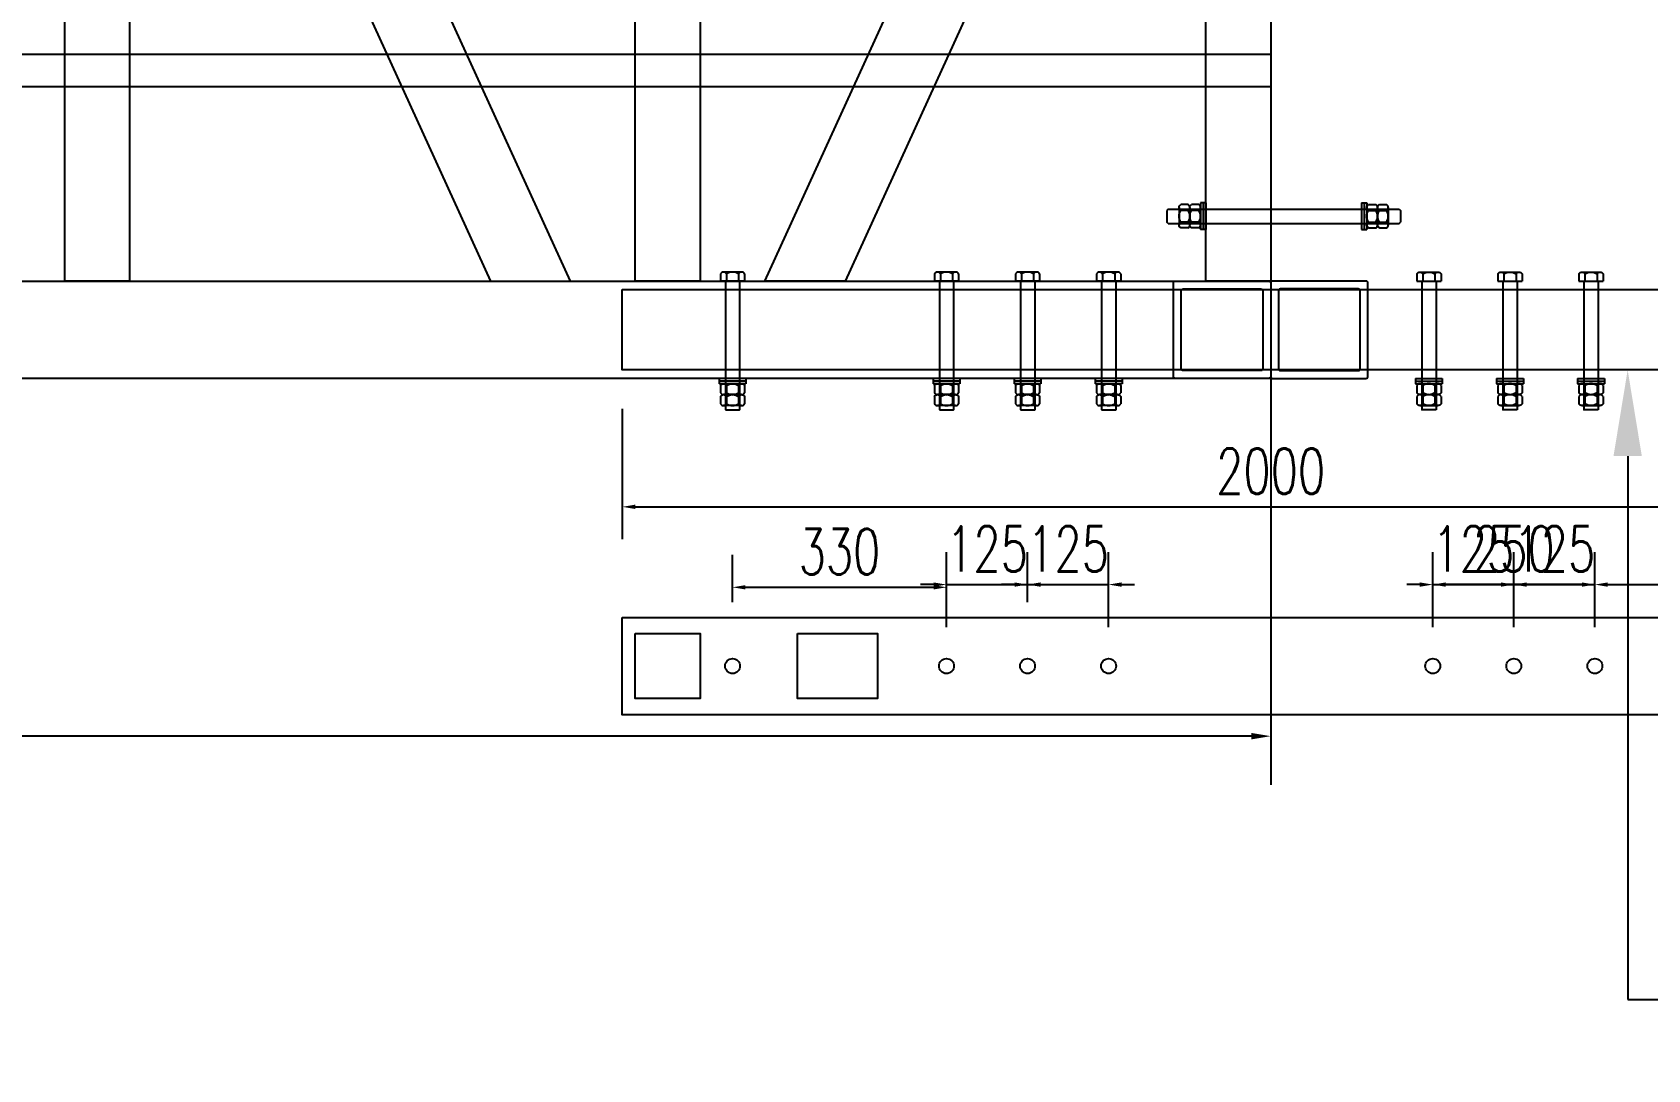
# Model space of a CAD drawing. Header units: millimetres. Extents: x -1612139 to -1300424, y 1145038 to 1536160.
# Drawn here: x -1512363 to -1509872, y 1163818 to 1165418 of the extents above; entities that cross this region are included whole.
import ezdxf
from ezdxf import colors
from ezdxf.entities.mleader import LeaderData, LeaderLine
from ezdxf.math import Vec2, Vec3

# ---------------------------------------------------------------- set-up
doc = ezdxf.new("R2010")
doc.units = ezdxf.units.MM
doc.header["$LTSCALE"] = 1000
doc.layers.get('0').update_dxf_attribs({"linetype": 'CONTINUOUS'})
doc.layers.get('DEFPOINTS').update_dxf_attribs({"linetype": 'CONTINUOUS'})
for name, color, linetype in [('W-STEEL_FRAME钢架', 3, 'CONTINUOUS'), ('W-STEEL_KEEL钢龙骨', 5, 'CONTINUOUS'), ('尺寸', 6, 'CONTINUOUS'), ('方管150X150X12', 3, 'CONTINUOUS')]:
    doc.layers.add(name, color=color, linetype=linetype)
doc.layers.add('成片房屋', color=1, linetype='CONTINUOUS', lineweight=0)
doc.styles.get("Standard").update_dxf_attribs({"font": 'simplex.shx', "width": 0.7, "bigfont": 'hztxt.shx'})
doc.styles.add('STANDARD_T3', font='simplex.shx', dxfattribs={"width": 0.7, "bigfont": 'gbcbig.shx'})
doc.dimstyles.new('W&&20', dxfattribs={"dimtxt": 70, "dimasz": 20, "dimexe": 50, "dimexo": 60, "dimgap": 20, "dimtad": 1, "dimdec": 0, "dimzin": 0, "dimdsep": 46, "dimtxsty": 'STANDARD_T3', "dimcen": 0.09, "dimclrd": 1, "dimclre": 1, "dimclrt": 7, "dimazin": 2, "dimtfac": 1, "dimtdec": 0, "dimtix": 1, "dimtmove": 2, "dimatfit": 3, "dimfxl": 100, "dimtolj": 1, "dimtzin": 0, "dimarcsym": 0})
doc.dimstyles.new('W&&30', dxfattribs={"dimtxt": 105, "dimasz": 30, "dimexe": 75, "dimexo": 90, "dimgap": 30, "dimtad": 1, "dimdec": 0, "dimzin": 0, "dimdsep": 46, "dimtxsty": 'STANDARD_T3', "dimcen": 0.09, "dimclrd": 1, "dimclre": 1, "dimclrt": 7, "dimazin": 2, "dimtfac": 1, "dimtdec": 0, "dimtix": 1, "dimtmove": 2, "dimatfit": 3, "dimfxl": 100, "dimtolj": 1, "dimtzin": 0, "dimarcsym": 0})

# ---------------------------------------------------------------- blocks, each defined once
blk = doc.blocks.new('*D291')
at = {"layer": 'DEFPOINTS', "color": 0, "transparency": 16777216}
for p in [(-1510453.2, 1166184.1), (-1524453.2, 1164897.9), (-1524453.2, 1164332.4)]:
    blk.add_point(p, dxfattribs=at)
at = {"layer": '成片房屋', "color": 1, "lineweight": -2, "transparency": 16777216}
for p, q in [((-1510453.2, 1166094.1), (-1510453.2, 1164257.4)), ((-1524453.2, 1164807.9), (-1524453.2, 1164257.4)), ((-1510483.2, 1164332.4), (-1524423.2, 1164332.4))]:
    blk.add_line(p, q, dxfattribs=at)
at = {"layer": '成片房屋', "color": 1, "transparency": 16777216}
for points in [[(-1524423.2, 1164337.4), (-1524423.2, 1164327.4), (-1524453.2, 1164332.4)], [(-1510483.2, 1164337.4), (-1510483.2, 1164327.4), (-1510453.2, 1164332.4)]]:
    blk.add_solid(points, dxfattribs=at)
at = {"layer": '成片房屋', "color": 7, "transparency": 16777216, "insert": (-1517453.2, 1164414.9), "char_height": 105, "attachment_point": 5, "style": 'STANDARD_T3'}
blk.add_mtext('\\A1;14000', dxfattribs=at)
blk = doc.blocks.new('*D375')
at = {"layer": 'DEFPOINTS', "color": 0, "transparency": 16777216}
for p in [(-1511453.2, 1164897.1), (-1509453.2, 1164884.1), (-1509453.2, 1164686)]:
    blk.add_point(p, dxfattribs=at)
at = {"layer": '方管150X150X12', "color": 1, "lineweight": -2, "transparency": 16777216}
for p, q in [((-1511453.2, 1164837.1), (-1511453.2, 1164636)), ((-1509453.2, 1164824.1), (-1509453.2, 1164636)), ((-1511433.2, 1164686), (-1509473.2, 1164686))]:
    blk.add_line(p, q, dxfattribs=at)
at = {"layer": '方管150X150X12', "color": 1, "transparency": 16777216}
for points in [[(-1511433.2, 1164689.4), (-1511433.2, 1164682.7), (-1511453.2, 1164686)], [(-1509473.2, 1164689.4), (-1509473.2, 1164682.7), (-1509453.2, 1164686)]]:
    blk.add_solid(points, dxfattribs=at)
at = {"layer": '方管150X150X12', "color": 7, "transparency": 16777216, "insert": (-1510453.2, 1164741), "char_height": 70, "attachment_point": 5, "style": 'STANDARD_T3'}
blk.add_mtext('\\A1;2000', dxfattribs=at)
blk = doc.blocks.new('*D376')
at = {"layer": 'DEFPOINTS', "color": 0, "transparency": 16777216}
for p in [(-1510828.2, 1164566.1), (-1510828.2, 1164479), (-1510953.2, 1164440.5)]:
    blk.add_point(p, dxfattribs=at)
at = {"layer": '方管150X150X12', "color": 1, "lineweight": -2, "transparency": 16777216}
for p, q in [((-1510953.2, 1164500.5), (-1510953.2, 1164616.1)), ((-1510828.2, 1164539), (-1510828.2, 1164616.1)), ((-1510973.2, 1164566.1), (-1510993.2, 1164566.1)), ((-1510953.2, 1164566.1), (-1510828.2, 1164566.1)), ((-1510808.2, 1164566.1), (-1510788.2, 1164566.1))]:
    blk.add_line(p, q, dxfattribs=at)
at = {"layer": '方管150X150X12', "color": 1, "transparency": 16777216}
for points in [[(-1510973.2, 1164569.5), (-1510973.2, 1164562.8), (-1510953.2, 1164566.1)], [(-1510808.2, 1164569.5), (-1510808.2, 1164562.8), (-1510828.2, 1164566.1)]]:
    blk.add_solid(points, dxfattribs=at)
at = {"layer": '方管150X150X12', "color": 7, "transparency": 16777216, "insert": (-1510890.7, 1164621.1), "char_height": 70, "attachment_point": 5, "style": 'STANDARD_T3'}
blk.add_mtext('\\A1;125', dxfattribs=at)
blk = doc.blocks.new('*D377')
at = {"layer": 'DEFPOINTS', "color": 0, "transparency": 16777216}
for p in [(-1510953.2, 1164561.9), (-1511283.2, 1164479), (-1510953.2, 1164440.5)]:
    blk.add_point(p, dxfattribs=at)
at = {"layer": '方管150X150X12', "color": 1, "lineweight": -2, "transparency": 16777216}
for p, q in [((-1511283.2, 1164539), (-1511283.2, 1164611.9)), ((-1510953.2, 1164500.5), (-1510953.2, 1164611.9)), ((-1511263.2, 1164561.9), (-1510973.2, 1164561.9))]:
    blk.add_line(p, q, dxfattribs=at)
at = {"layer": '方管150X150X12', "color": 1, "transparency": 16777216}
for points in [[(-1511263.2, 1164565.3), (-1511263.2, 1164558.6), (-1511283.2, 1164561.9)], [(-1510973.2, 1164565.3), (-1510973.2, 1164558.6), (-1510953.2, 1164561.9)]]:
    blk.add_solid(points, dxfattribs=at)
at = {"layer": '方管150X150X12', "color": 7, "transparency": 16777216, "insert": (-1511118.2, 1164616.9), "char_height": 70, "attachment_point": 5, "style": 'STANDARD_T3'}
blk.add_mtext('\\A1;330', dxfattribs=at)
blk = doc.blocks.new('*D378')
at = {"layer": 'DEFPOINTS', "color": 0, "transparency": 16777216}
for p in [(-1510703.2, 1164566.1), (-1510828.2, 1164479), (-1510703.2, 1164440.5)]:
    blk.add_point(p, dxfattribs=at)
at = {"layer": '方管150X150X12', "color": 1, "lineweight": -2, "transparency": 16777216}
for p, q in [((-1510828.2, 1164539), (-1510828.2, 1164616.1)), ((-1510703.2, 1164500.5), (-1510703.2, 1164616.1)), ((-1510848.2, 1164566.1), (-1510868.2, 1164566.1)), ((-1510828.2, 1164566.1), (-1510703.2, 1164566.1)), ((-1510683.2, 1164566.1), (-1510663.2, 1164566.1))]:
    blk.add_line(p, q, dxfattribs=at)
at = {"layer": '方管150X150X12', "color": 1, "transparency": 16777216}
for points in [[(-1510848.2, 1164569.5), (-1510848.2, 1164562.8), (-1510828.2, 1164566.1)], [(-1510683.2, 1164569.5), (-1510683.2, 1164562.8), (-1510703.2, 1164566.1)]]:
    blk.add_solid(points, dxfattribs=at)
at = {"layer": '方管150X150X12', "color": 7, "transparency": 16777216, "insert": (-1510765.7, 1164621.1), "char_height": 70, "attachment_point": 5, "style": 'STANDARD_T3'}
blk.add_mtext('\\A1;125', dxfattribs=at)
blk = doc.blocks.new('*D398')
at = {"layer": 'DEFPOINTS', "color": 0, "transparency": 16777216}
for p in [(-1510203.2, 1164566.1), (-1510203.2, 1164440.5), (-1509953.2, 1164440.5)]:
    blk.add_point(p, dxfattribs=at)
at = {"layer": '方管150X150X12', "color": 1, "lineweight": -2, "transparency": 16777216}
for p, q in [((-1510203.2, 1164500.5), (-1510203.2, 1164616.1)), ((-1509953.2, 1164500.5), (-1509953.2, 1164616.1)), ((-1509973.2, 1164566.1), (-1510183.2, 1164566.1))]:
    blk.add_line(p, q, dxfattribs=at)
at = {"layer": '方管150X150X12', "color": 1, "transparency": 16777216}
for points in [[(-1510183.2, 1164569.5), (-1510183.2, 1164562.8), (-1510203.2, 1164566.1)], [(-1509973.2, 1164569.5), (-1509973.2, 1164562.8), (-1509953.2, 1164566.1)]]:
    blk.add_solid(points, dxfattribs=at)
at = {"layer": '方管150X150X12', "color": 7, "transparency": 16777216, "insert": (-1510078.2, 1164621.1), "char_height": 70, "attachment_point": 5, "style": 'STANDARD_T3'}
blk.add_mtext('\\A1;250', dxfattribs=at)
blk = doc.blocks.new('*D399')
at = {"layer": 'DEFPOINTS', "color": 0, "transparency": 16777216}
for p in [(-1510078.2, 1164566.1), (-1510203.2, 1164440.5), (-1510078.2, 1164440.5)]:
    blk.add_point(p, dxfattribs=at)
at = {"layer": '方管150X150X12', "color": 1, "lineweight": -2, "transparency": 16777216}
for p, q in [((-1510203.2, 1164500.5), (-1510203.2, 1164616.1)), ((-1510078.2, 1164500.5), (-1510078.2, 1164616.1)), ((-1510223.2, 1164566.1), (-1510243.2, 1164566.1)), ((-1510203.2, 1164566.1), (-1510078.2, 1164566.1)), ((-1510058.2, 1164566.1), (-1510038.2, 1164566.1))]:
    blk.add_line(p, q, dxfattribs=at)
at = {"layer": '方管150X150X12', "color": 1, "transparency": 16777216}
for points in [[(-1510223.2, 1164569.5), (-1510223.2, 1164562.8), (-1510203.2, 1164566.1)], [(-1510058.2, 1164569.5), (-1510058.2, 1164562.8), (-1510078.2, 1164566.1)]]:
    blk.add_solid(points, dxfattribs=at)
at = {"layer": '方管150X150X12', "color": 7, "transparency": 16777216, "insert": (-1510140.7, 1164621.1), "char_height": 70, "attachment_point": 5, "style": 'STANDARD_T3'}
blk.add_mtext('\\A1;125', dxfattribs=at)
blk = doc.blocks.new('*D400')
at = {"layer": 'DEFPOINTS', "color": 0, "transparency": 16777216}
for p in [(-1509953.2, 1164566.1), (-1510078.2, 1164440.5), (-1509953.2, 1164440.5)]:
    blk.add_point(p, dxfattribs=at)
at = {"layer": '方管150X150X12', "color": 1, "lineweight": -2, "transparency": 16777216}
for p, q in [((-1510078.2, 1164500.5), (-1510078.2, 1164616.1)), ((-1509953.2, 1164500.5), (-1509953.2, 1164616.1)), ((-1510098.2, 1164566.1), (-1510118.2, 1164566.1)), ((-1510078.2, 1164566.1), (-1509953.2, 1164566.1)), ((-1509933.2, 1164566.1), (-1509913.2, 1164566.1))]:
    blk.add_line(p, q, dxfattribs=at)
at = {"layer": '方管150X150X12', "color": 1, "transparency": 16777216}
for points in [[(-1510098.2, 1164569.5), (-1510098.2, 1164562.8), (-1510078.2, 1164566.1)], [(-1509933.2, 1164569.5), (-1509933.2, 1164562.8), (-1509953.2, 1164566.1)]]:
    blk.add_solid(points, dxfattribs=at)
at = {"layer": '方管150X150X12', "color": 7, "transparency": 16777216, "insert": (-1510015.7, 1164621.1), "char_height": 70, "attachment_point": 5, "style": 'STANDARD_T3'}
blk.add_mtext('\\A1;125', dxfattribs=at)
blk = doc.blocks.new('*D401')
at = {"layer": 'DEFPOINTS', "color": 0, "transparency": 16777216}
for p in [(-1509623.2, 1164566.1), (-1509953.2, 1164440.5), (-1509623.2, 1164440.5)]:
    blk.add_point(p, dxfattribs=at)
at = {"layer": '方管150X150X12', "color": 1, "lineweight": -2, "transparency": 16777216}
for p, q in [((-1509953.2, 1164500.5), (-1509953.2, 1164616.1)), ((-1509623.2, 1164500.5), (-1509623.2, 1164616.1)), ((-1509933.2, 1164566.1), (-1509643.2, 1164566.1))]:
    blk.add_line(p, q, dxfattribs=at)
at = {"layer": '方管150X150X12', "color": 1, "transparency": 16777216}
for points in [[(-1509933.2, 1164569.5), (-1509933.2, 1164562.8), (-1509953.2, 1164566.1)], [(-1509643.2, 1164569.5), (-1509643.2, 1164562.8), (-1509623.2, 1164566.1)]]:
    blk.add_solid(points, dxfattribs=at)
at = {"layer": '方管150X150X12', "color": 7, "transparency": 16777216, "insert": (-1509788.2, 1164621.1), "char_height": 70, "attachment_point": 5, "style": 'STANDARD_T3'}
blk.add_mtext('\\A1;330', dxfattribs=at)

msp = doc.modelspace()

# ---------------------------------------------------------------- linework, layer by layer
for points in [[(-1510591.7, 1165143.1, -0.61177), (-1510591.7, 1165152.1, -0.61177)], [(-1510580.7, 1165143.1, 0.61177), (-1510580.7, 1165152.1, 0.61177)], [(-1510575.2, 1165143.1, -0.61177), (-1510575.2, 1165152.1, -0.61177)], [(-1510564.2, 1165143.1, 0.61177), (-1510564.2, 1165152.1, 0.61177)], [(-1510302.1, 1165143.1, -0.61177), (-1510302.1, 1165152.1, -0.61177)], [(-1510291.1, 1165143.1, 0.61177), (-1510291.1, 1165152.1, 0.61177)], [(-1510285.6, 1165143.1, -0.61177), (-1510285.6, 1165152.1, -0.61177)], [(-1510274.6, 1165143.1, 0.61177), (-1510274.6, 1165152.1, 0.61177)], [(-1510591.7, 1165125.1, -0.305858), (-1510591.7, 1165143.1, -0.305858)], [(-1510580.7, 1165125.1, 0.305858), (-1510580.7, 1165143.1, 0.305858)], [(-1510575.2, 1165125.1, -0.305858), (-1510575.2, 1165143.1, -0.305858)], [(-1510564.2, 1165125.1, 0.305858), (-1510564.2, 1165143.1, 0.305858)], [(-1510302.1, 1165125.1, -0.305858), (-1510302.1, 1165143.1, -0.305858)], [(-1510291.1, 1165125.1, 0.305858), (-1510291.1, 1165143.1, 0.305858)], [(-1510285.6, 1165125.1, -0.305858), (-1510285.6, 1165143.1, -0.305858)], [(-1510274.6, 1165125.1, 0.305858), (-1510274.6, 1165143.1, 0.305858)], [(-1510591.7, 1165116.1, -0.61177), (-1510591.7, 1165125.1, -0.61177)], [(-1510580.7, 1165116.1, 0.61177), (-1510580.7, 1165125.1, 0.61177)], [(-1510575.2, 1165116.1, -0.61177), (-1510575.2, 1165125.1, -0.61177)], [(-1510564.2, 1165116.1, 0.61177), (-1510564.2, 1165125.1, 0.61177)], [(-1510302.1, 1165116.1, -0.61177), (-1510302.1, 1165125.1, -0.61177)], [(-1510291.1, 1165116.1, 0.61177), (-1510291.1, 1165125.1, 0.61177)], [(-1510285.6, 1165116.1, -0.61177), (-1510285.6, 1165125.1, -0.61177)], [(-1510274.6, 1165116.1, 0.61177), (-1510274.6, 1165125.1, 0.61177)], [(-1511292.5, 1165045.3, 0.601071), (-1511301.8, 1165045.3, 0.601071)], [(-1511273.8, 1165045.3, 0.30051), (-1511292.5, 1165045.3, 0.30051)], [(-1511264.5, 1165045.3, 0.601071), (-1511273.8, 1165045.3, 0.601071)], [(-1510962.5, 1165045.3, 0.601071), (-1510971.8, 1165045.3, 0.601071)], [(-1510943.8, 1165045.3, 0.30051), (-1510962.5, 1165045.3, 0.30051)], [(-1510934.5, 1165045.3, 0.601071), (-1510943.8, 1165045.3, 0.601071)], [(-1510837.5, 1165045.3, 0.601071), (-1510846.8, 1165045.3, 0.601071)], [(-1510818.8, 1165045.3, 0.30051), (-1510837.5, 1165045.3, 0.30051)], [(-1510809.5, 1165045.3, 0.601071), (-1510818.8, 1165045.3, 0.601071)], [(-1510712.5, 1165045.3, 0.601071), (-1510721.8, 1165045.3, 0.601071)], [(-1510693.8, 1165045.3, 0.30051), (-1510712.5, 1165045.3, 0.30051)], [(-1510684.5, 1165045.3, 0.601071), (-1510693.8, 1165045.3, 0.601071)], [(-1510227.8, 1165045.3, -0.601071), (-1510218.5, 1165045.3, -0.601071)], [(-1510218.5, 1165045.3, -0.30051), (-1510199.8, 1165045.3, -0.30051)], [(-1510199.8, 1165045.3, -0.601071), (-1510190.5, 1165045.3, -0.601071)], [(-1510102.8, 1165045.3, -0.601071), (-1510093.5, 1165045.3, -0.601071)], [(-1510093.5, 1165045.3, -0.30051), (-1510074.8, 1165045.3, -0.30051)], [(-1510074.8, 1165045.3, -0.601071), (-1510065.5, 1165045.3, -0.601071)], [(-1509977.8, 1165045.3, -0.601071), (-1509968.5, 1165045.3, -0.601071)], [(-1509968.5, 1165045.3, -0.30051), (-1509949.8, 1165045.3, -0.30051)], [(-1509949.8, 1165045.3, -0.601071), (-1509940.5, 1165045.3, -0.601071)], [(-1511301.8, 1164873, -0.601071), (-1511292.5, 1164873, -0.601071)], [(-1511301.8, 1164861.8, 0.601071), (-1511292.5, 1164861.8, 0.601071)], [(-1511301.8, 1164856.2, -0.601071), (-1511292.5, 1164856.2, -0.601071)], [(-1511292.5, 1164873, -0.30051), (-1511273.8, 1164873, -0.30051)], [(-1511292.5, 1164861.8, 0.30051), (-1511273.8, 1164861.8, 0.30051)], [(-1511292.5, 1164856.2, -0.30051), (-1511273.8, 1164856.2, -0.30051)], [(-1511273.8, 1164873, -0.601071), (-1511264.5, 1164873, -0.601071)], [(-1511273.8, 1164861.8, 0.601071), (-1511264.5, 1164861.8, 0.601071)], [(-1511273.8, 1164856.2, -0.601071), (-1511264.5, 1164856.2, -0.601071)], [(-1510971.8, 1164873, -0.601071), (-1510962.5, 1164873, -0.601071)], [(-1510971.8, 1164861.8, 0.601071), (-1510962.5, 1164861.8, 0.601071)], [(-1510971.8, 1164856.2, -0.601071), (-1510962.5, 1164856.2, -0.601071)], [(-1510962.5, 1164873, -0.30051), (-1510943.8, 1164873, -0.30051)], [(-1510962.5, 1164861.8, 0.30051), (-1510943.8, 1164861.8, 0.30051)], [(-1510962.5, 1164856.2, -0.30051), (-1510943.8, 1164856.2, -0.30051)], [(-1510943.8, 1164873, -0.601071), (-1510934.5, 1164873, -0.601071)], [(-1510943.8, 1164861.8, 0.601071), (-1510934.5, 1164861.8, 0.601071)], [(-1510943.8, 1164856.2, -0.601071), (-1510934.5, 1164856.2, -0.601071)], [(-1510846.8, 1164873, -0.601071), (-1510837.5, 1164873, -0.601071)], [(-1510846.8, 1164861.8, 0.601071), (-1510837.5, 1164861.8, 0.601071)], [(-1510846.8, 1164856.2, -0.601071), (-1510837.5, 1164856.2, -0.601071)], [(-1510837.5, 1164873, -0.30051), (-1510818.8, 1164873, -0.30051)], [(-1510837.5, 1164861.8, 0.30051), (-1510818.8, 1164861.8, 0.30051)], [(-1510837.5, 1164856.2, -0.30051), (-1510818.8, 1164856.2, -0.30051)], [(-1510818.8, 1164873, -0.601071), (-1510809.5, 1164873, -0.601071)], [(-1510818.8, 1164861.8, 0.601071), (-1510809.5, 1164861.8, 0.601071)], [(-1510818.8, 1164856.2, -0.601071), (-1510809.5, 1164856.2, -0.601071)], [(-1510721.8, 1164873, -0.601071), (-1510712.5, 1164873, -0.601071)], [(-1510721.8, 1164861.8, 0.601071), (-1510712.5, 1164861.8, 0.601071)], [(-1510721.8, 1164856.2, -0.601071), (-1510712.5, 1164856.2, -0.601071)], [(-1510712.5, 1164873, -0.30051), (-1510693.8, 1164873, -0.30051)], [(-1510712.5, 1164861.8, 0.30051), (-1510693.8, 1164861.8, 0.30051)], [(-1510712.5, 1164856.2, -0.30051), (-1510693.8, 1164856.2, -0.30051)], [(-1510693.8, 1164873, -0.601071), (-1510684.5, 1164873, -0.601071)], [(-1510693.8, 1164861.8, 0.601071), (-1510684.5, 1164861.8, 0.601071)], [(-1510693.8, 1164856.2, -0.601071), (-1510684.5, 1164856.2, -0.601071)], [(-1510218.5, 1164873, 0.601071), (-1510227.8, 1164873, 0.601071)], [(-1510218.5, 1164861.8, -0.601071), (-1510227.8, 1164861.8, -0.601071)], [(-1510218.5, 1164856.2, 0.601071), (-1510227.8, 1164856.2, 0.601071)], [(-1510199.8, 1164873, 0.30051), (-1510218.5, 1164873, 0.30051)], [(-1510199.8, 1164861.8, -0.30051), (-1510218.5, 1164861.8, -0.30051)], [(-1510199.8, 1164856.2, 0.30051), (-1510218.5, 1164856.2, 0.30051)], [(-1510190.5, 1164873, 0.601071), (-1510199.8, 1164873, 0.601071)], [(-1510190.5, 1164861.8, -0.601071), (-1510199.8, 1164861.8, -0.601071)], [(-1510190.5, 1164856.2, 0.601071), (-1510199.8, 1164856.2, 0.601071)], [(-1510093.5, 1164873, 0.601071), (-1510102.8, 1164873, 0.601071)], [(-1510093.5, 1164861.8, -0.601071), (-1510102.8, 1164861.8, -0.601071)], [(-1510093.5, 1164856.2, 0.601071), (-1510102.8, 1164856.2, 0.601071)], [(-1510074.8, 1164873, 0.30051), (-1510093.5, 1164873, 0.30051)], [(-1510074.8, 1164861.8, -0.30051), (-1510093.5, 1164861.8, -0.30051)], [(-1510074.8, 1164856.2, 0.30051), (-1510093.5, 1164856.2, 0.30051)], [(-1510065.5, 1164873, 0.601071), (-1510074.8, 1164873, 0.601071)], [(-1510065.5, 1164861.8, -0.601071), (-1510074.8, 1164861.8, -0.601071)], [(-1510065.5, 1164856.2, 0.601071), (-1510074.8, 1164856.2, 0.601071)], [(-1509968.5, 1164873, 0.601071), (-1509977.8, 1164873, 0.601071)], [(-1509968.5, 1164861.8, -0.601071), (-1509977.8, 1164861.8, -0.601071)], [(-1509968.5, 1164856.2, 0.601071), (-1509977.8, 1164856.2, 0.601071)], [(-1509949.8, 1164873, 0.30051), (-1509968.5, 1164873, 0.30051)], [(-1509949.8, 1164861.8, -0.30051), (-1509968.5, 1164861.8, -0.30051)], [(-1509949.8, 1164856.2, 0.30051), (-1509968.5, 1164856.2, 0.30051)], [(-1509940.5, 1164873, 0.601071), (-1509949.8, 1164873, 0.601071)], [(-1509940.5, 1164861.8, -0.601071), (-1509949.8, 1164861.8, -0.601071)], [(-1509940.5, 1164856.2, 0.601071), (-1509949.8, 1164856.2, 0.601071)], [(-1511301.8, 1164845, 0.601071), (-1511292.5, 1164845, 0.601071)], [(-1511292.5, 1164845, 0.30051), (-1511273.8, 1164845, 0.30051)], [(-1511273.8, 1164845, 0.601071), (-1511264.5, 1164845, 0.601071)], [(-1510971.8, 1164845, 0.601071), (-1510962.5, 1164845, 0.601071)], [(-1510962.5, 1164845, 0.30051), (-1510943.8, 1164845, 0.30051)], [(-1510943.8, 1164845, 0.601071), (-1510934.5, 1164845, 0.601071)], [(-1510846.8, 1164845, 0.601071), (-1510837.5, 1164845, 0.601071)], [(-1510837.5, 1164845, 0.30051), (-1510818.8, 1164845, 0.30051)], [(-1510818.8, 1164845, 0.601071), (-1510809.5, 1164845, 0.601071)], [(-1510721.8, 1164845, 0.601071), (-1510712.5, 1164845, 0.601071)], [(-1510712.5, 1164845, 0.30051), (-1510693.8, 1164845, 0.30051)], [(-1510693.8, 1164845, 0.601071), (-1510684.5, 1164845, 0.601071)], [(-1510218.5, 1164845, -0.601071), (-1510227.8, 1164845, -0.601071)], [(-1510199.8, 1164845, -0.30051), (-1510218.5, 1164845, -0.30051)], [(-1510190.5, 1164845, -0.601071), (-1510199.8, 1164845, -0.601071)], [(-1510093.5, 1164845, -0.601071), (-1510102.8, 1164845, -0.601071)], [(-1510074.8, 1164845, -0.30051), (-1510093.5, 1164845, -0.30051)], [(-1510065.5, 1164845, -0.601071), (-1510074.8, 1164845, -0.601071)], [(-1509968.5, 1164845, -0.601071), (-1509977.8, 1164845, -0.601071)], [(-1509949.8, 1164845, -0.30051), (-1509968.5, 1164845, -0.30051)], [(-1509940.5, 1164845, -0.601071), (-1509949.8, 1164845, -0.601071)]]:
    msp.add_lwpolyline(points, format="xyb")
for points in [[(-1510580.7, 1165152.1), (-1510591.7, 1165152.1)], [(-1510564.2, 1165152.1), (-1510575.2, 1165152.1)], [(-1510561.4, 1165154.7), (-1510561.4, 1165113.5)], [(-1510557.3, 1165154.7), (-1510561.4, 1165154.7)], [(-1510557.3, 1165154.7), (-1510557.3, 1165113.5)], [(-1510557.3, 1165154.7), (-1510557.3, 1165113.5)], [(-1510553.2, 1165154.7), (-1510557.3, 1165154.7)], [(-1510553.2, 1165154.7), (-1510553.2, 1165113.5)], [(-1510313.1, 1165154.7), (-1510309, 1165154.7)], [(-1510313.1, 1165154.7), (-1510313.1, 1165113.5)], [(-1510309, 1165154.7), (-1510304.9, 1165154.7)], [(-1510309, 1165154.7), (-1510309, 1165113.5)], [(-1510309, 1165154.7), (-1510309, 1165113.5)], [(-1510304.9, 1165154.7), (-1510304.9, 1165113.5)], [(-1510302.1, 1165152.1), (-1510291.1, 1165152.1)], [(-1510285.6, 1165152.1), (-1510274.6, 1165152.1)], [(-1510611.1, 1165145.1), (-1510613.2, 1165143)], [(-1510613.2, 1165143), (-1510613.2, 1165125.2)], [(-1510611.1, 1165145.1), (-1510255.2, 1165145.1)], [(-1510594.4, 1165147.6), (-1510594.4, 1165120.6)], [(-1510580.7, 1165143.1), (-1510591.7, 1165143.1)], [(-1510577.9, 1165147.6), (-1510577.9, 1165120.6)], [(-1510577.9, 1165147.6), (-1510577.9, 1165120.6)], [(-1510564.2, 1165143.1), (-1510575.2, 1165143.1)], [(-1510561.4, 1165147.6), (-1510561.4, 1165120.6)], [(-1510304.9, 1165147.6), (-1510304.9, 1165120.6)], [(-1510302.1, 1165143.1), (-1510291.1, 1165143.1)], [(-1510288.4, 1165147.6), (-1510288.4, 1165120.6)], [(-1510288.4, 1165147.6), (-1510288.4, 1165120.6)], [(-1510285.6, 1165143.1), (-1510274.6, 1165143.1)], [(-1510271.9, 1165147.6), (-1510271.9, 1165120.6)], [(-1510255.2, 1165145.1), (-1510253.1, 1165143)], [(-1510253.1, 1165143), (-1510253.1, 1165125.2)], [(-1510611.1, 1165123.1), (-1510613.2, 1165125.2)], [(-1510611.1, 1165123.1), (-1510255.2, 1165123.1)], [(-1510580.7, 1165125.1), (-1510591.7, 1165125.1)], [(-1510580.7, 1165116.1), (-1510591.7, 1165116.1)], [(-1510564.2, 1165125.1), (-1510575.2, 1165125.1)], [(-1510564.2, 1165116.1), (-1510575.2, 1165116.1)], [(-1510557.3, 1165113.5), (-1510561.4, 1165113.5)], [(-1510553.2, 1165113.5), (-1510557.3, 1165113.5)], [(-1510313.1, 1165113.5), (-1510309, 1165113.5)], [(-1510309, 1165113.5), (-1510304.9, 1165113.5)], [(-1510302.1, 1165125.1), (-1510291.1, 1165125.1)], [(-1510302.1, 1165116.1), (-1510291.1, 1165116.1)], [(-1510285.6, 1165125.1), (-1510274.6, 1165125.1)], [(-1510285.6, 1165116.1), (-1510274.6, 1165116.1)], [(-1510255.2, 1165123.1), (-1510253.1, 1165125.2)], [(-1511301.8, 1165045.3), (-1511301.8, 1165034.1)], [(-1511264.5, 1165034.1), (-1511301.8, 1165034.1)], [(-1511269.2, 1165048.1), (-1511297.1, 1165048.1)], [(-1511294.2, 1165034.1), (-1511294.2, 1164835.6)], [(-1511292.5, 1165045.3), (-1511292.5, 1165034.1)], [(-1511273.8, 1165045.3), (-1511273.8, 1165034.1)], [(-1511272.2, 1165034.1), (-1511272.2, 1164835.6)], [(-1511264.5, 1165045.3), (-1511264.5, 1165034.1)], [(-1510971.8, 1165045.3), (-1510971.8, 1165034.1)], [(-1510934.5, 1165034.1), (-1510971.8, 1165034.1)], [(-1510939.2, 1165048.1), (-1510967.1, 1165048.1)], [(-1510964.2, 1165034.1), (-1510964.2, 1164835.6)], [(-1510962.5, 1165045.3), (-1510962.5, 1165034.1)], [(-1510943.8, 1165045.3), (-1510943.8, 1165034.1)], [(-1510942.2, 1165034.1), (-1510942.2, 1164835.6)], [(-1510934.5, 1165045.3), (-1510934.5, 1165034.1)], [(-1510846.8, 1165045.3), (-1510846.8, 1165034.1)], [(-1510809.5, 1165034.1), (-1510846.8, 1165034.1)], [(-1510814.2, 1165048.1), (-1510842.1, 1165048.1)], [(-1510839.2, 1165034.1), (-1510839.2, 1164835.6)], [(-1510837.5, 1165045.3), (-1510837.5, 1165034.1)], [(-1510818.8, 1165045.3), (-1510818.8, 1165034.1)], [(-1510817.2, 1165034.1), (-1510817.2, 1164835.6)], [(-1510809.5, 1165045.3), (-1510809.5, 1165034.1)], [(-1510721.8, 1165045.3), (-1510721.8, 1165034.1)], [(-1510684.5, 1165034.1), (-1510721.8, 1165034.1)], [(-1510689.2, 1165048.1), (-1510717.1, 1165048.1)], [(-1510714.2, 1165034.1), (-1510714.2, 1164835.6)], [(-1510712.5, 1165045.3), (-1510712.5, 1165034.1)], [(-1510693.8, 1165045.3), (-1510693.8, 1165034.1)], [(-1510692.2, 1165034.1), (-1510692.2, 1164835.6)], [(-1510684.5, 1165045.3), (-1510684.5, 1165034.1)], [(-1510227.8, 1165045.3), (-1510227.8, 1165034.1)], [(-1510227.8, 1165034.1), (-1510190.5, 1165034.1)], [(-1510223.1, 1165048.1), (-1510195.2, 1165048.1)], [(-1510220.2, 1165034.1), (-1510220.2, 1164835.6)], [(-1510218.5, 1165045.3), (-1510218.5, 1165034.1)], [(-1510199.8, 1165045.3), (-1510199.8, 1165034.1)], [(-1510198.2, 1165034.1), (-1510198.2, 1164835.6)], [(-1510190.5, 1165045.3), (-1510190.5, 1165034.1)], [(-1510102.8, 1165045.3), (-1510102.8, 1165034.1)], [(-1510102.8, 1165034.1), (-1510065.5, 1165034.1)], [(-1510098.1, 1165048.1), (-1510070.2, 1165048.1)], [(-1510095.2, 1165034.1), (-1510095.2, 1164835.6)], [(-1510093.5, 1165045.3), (-1510093.5, 1165034.1)], [(-1510074.8, 1165045.3), (-1510074.8, 1165034.1)], [(-1510073.2, 1165034.1), (-1510073.2, 1164835.6)], [(-1510065.5, 1165045.3), (-1510065.5, 1165034.1)], [(-1509977.8, 1165045.3), (-1509977.8, 1165034.1)], [(-1509977.8, 1165034.1), (-1509940.5, 1165034.1)], [(-1509973.1, 1165048.1), (-1509945.2, 1165048.1)], [(-1509970.2, 1165034.1), (-1509970.2, 1164835.6)], [(-1509968.5, 1165045.3), (-1509968.5, 1165034.1)], [(-1509949.8, 1165045.3), (-1509949.8, 1165034.1)], [(-1509948.2, 1165034.1), (-1509948.2, 1164835.6)], [(-1509940.5, 1165045.3), (-1509940.5, 1165034.1)], [(-1511262.5, 1164884.1), (-1511303.8, 1164884.1)], [(-1511303.8, 1164884.1), (-1511303.8, 1164880)], [(-1511262.5, 1164880), (-1511303.8, 1164880)], [(-1511303.8, 1164880), (-1511303.8, 1164875.8)], [(-1511262.5, 1164880), (-1511303.8, 1164880)], [(-1511262.5, 1164884.1), (-1511262.5, 1164880)], [(-1511262.5, 1164880), (-1511262.5, 1164875.8)], [(-1510932.5, 1164884.1), (-1510973.8, 1164884.1)], [(-1510973.8, 1164884.1), (-1510973.8, 1164880)], [(-1510932.5, 1164880), (-1510973.8, 1164880)], [(-1510973.8, 1164880), (-1510973.8, 1164875.8)], [(-1510932.5, 1164880), (-1510973.8, 1164880)], [(-1510932.5, 1164884.1), (-1510932.5, 1164880)], [(-1510932.5, 1164880), (-1510932.5, 1164875.8)], [(-1510807.5, 1164884.1), (-1510848.8, 1164884.1)], [(-1510848.8, 1164884.1), (-1510848.8, 1164880)], [(-1510807.5, 1164880), (-1510848.8, 1164880)], [(-1510848.8, 1164880), (-1510848.8, 1164875.8)], [(-1510807.5, 1164880), (-1510848.8, 1164880)], [(-1510807.5, 1164884.1), (-1510807.5, 1164880)], [(-1510807.5, 1164880), (-1510807.5, 1164875.8)], [(-1510682.5, 1164884.1), (-1510723.8, 1164884.1)], [(-1510723.8, 1164884.1), (-1510723.8, 1164880)], [(-1510682.5, 1164880), (-1510723.8, 1164880)], [(-1510723.8, 1164880), (-1510723.8, 1164875.8)], [(-1510682.5, 1164880), (-1510723.8, 1164880)], [(-1510682.5, 1164884.1), (-1510682.5, 1164880)], [(-1510682.5, 1164880), (-1510682.5, 1164875.8)], [(-1510229.8, 1164884.1), (-1510229.8, 1164880)], [(-1510229.8, 1164884.1), (-1510188.5, 1164884.1)], [(-1510229.8, 1164880), (-1510229.8, 1164875.8)], [(-1510229.8, 1164880), (-1510188.5, 1164880)], [(-1510229.8, 1164880), (-1510188.5, 1164880)], [(-1510188.5, 1164884.1), (-1510188.5, 1164880)], [(-1510188.5, 1164880), (-1510188.5, 1164875.8)], [(-1510104.8, 1164884.1), (-1510104.8, 1164880)], [(-1510104.8, 1164884.1), (-1510063.5, 1164884.1)], [(-1510104.8, 1164880), (-1510104.8, 1164875.8)], [(-1510104.8, 1164880), (-1510063.5, 1164880)], [(-1510104.8, 1164880), (-1510063.5, 1164880)], [(-1510063.5, 1164884.1), (-1510063.5, 1164880)], [(-1510063.5, 1164880), (-1510063.5, 1164875.8)], [(-1509979.8, 1164884.1), (-1509979.8, 1164880)], [(-1509979.8, 1164884.1), (-1509938.5, 1164884.1)], [(-1509979.8, 1164880), (-1509979.8, 1164875.8)], [(-1509979.8, 1164880), (-1509938.5, 1164880)], [(-1509979.8, 1164880), (-1509938.5, 1164880)], [(-1509938.5, 1164884.1), (-1509938.5, 1164880)], [(-1509938.5, 1164880), (-1509938.5, 1164875.8)], [(-1511262.5, 1164875.8), (-1511303.8, 1164875.8)], [(-1511301.8, 1164873), (-1511301.8, 1164861.8)], [(-1511301.8, 1164856.2), (-1511301.8, 1164845)], [(-1511269.2, 1164859), (-1511297.2, 1164859)], [(-1511269.2, 1164875.8), (-1511297.1, 1164875.8)], [(-1511269.2, 1164859), (-1511297.1, 1164859)], [(-1511292.5, 1164873), (-1511292.5, 1164861.8)], [(-1511292.5, 1164856.2), (-1511292.5, 1164845)], [(-1511273.8, 1164873), (-1511273.8, 1164861.8)], [(-1511273.8, 1164856.2), (-1511273.8, 1164845)], [(-1511264.5, 1164873), (-1511264.5, 1164861.8)], [(-1511264.5, 1164856.2), (-1511264.5, 1164845)], [(-1510932.5, 1164875.8), (-1510973.8, 1164875.8)], [(-1510971.8, 1164873), (-1510971.8, 1164861.8)], [(-1510971.8, 1164856.2), (-1510971.8, 1164845)], [(-1510939.2, 1164859), (-1510967.2, 1164859)], [(-1510939.2, 1164875.8), (-1510967.1, 1164875.8)], [(-1510939.2, 1164859), (-1510967.1, 1164859)], [(-1510962.5, 1164873), (-1510962.5, 1164861.8)], [(-1510962.5, 1164856.2), (-1510962.5, 1164845)], [(-1510943.8, 1164873), (-1510943.8, 1164861.8)], [(-1510943.8, 1164856.2), (-1510943.8, 1164845)], [(-1510934.5, 1164873), (-1510934.5, 1164861.8)], [(-1510934.5, 1164856.2), (-1510934.5, 1164845)], [(-1510807.5, 1164875.8), (-1510848.8, 1164875.8)], [(-1510846.8, 1164873), (-1510846.8, 1164861.8)], [(-1510846.8, 1164856.2), (-1510846.8, 1164845)], [(-1510814.2, 1164859), (-1510842.2, 1164859)], [(-1510814.2, 1164875.8), (-1510842.1, 1164875.8)], [(-1510814.2, 1164859), (-1510842.1, 1164859)], [(-1510837.5, 1164873), (-1510837.5, 1164861.8)], [(-1510837.5, 1164856.2), (-1510837.5, 1164845)], [(-1510818.8, 1164873), (-1510818.8, 1164861.8)], [(-1510818.8, 1164856.2), (-1510818.8, 1164845)], [(-1510809.5, 1164873), (-1510809.5, 1164861.8)], [(-1510809.5, 1164856.2), (-1510809.5, 1164845)], [(-1510682.5, 1164875.8), (-1510723.8, 1164875.8)], [(-1510721.8, 1164873), (-1510721.8, 1164861.8)], [(-1510721.8, 1164856.2), (-1510721.8, 1164845)], [(-1510689.2, 1164859), (-1510717.2, 1164859)], [(-1510689.2, 1164875.8), (-1510717.1, 1164875.8)], [(-1510689.2, 1164859), (-1510717.1, 1164859)], [(-1510712.5, 1164873), (-1510712.5, 1164861.8)], [(-1510712.5, 1164856.2), (-1510712.5, 1164845)], [(-1510693.8, 1164873), (-1510693.8, 1164861.8)], [(-1510693.8, 1164856.2), (-1510693.8, 1164845)], [(-1510684.5, 1164873), (-1510684.5, 1164861.8)], [(-1510684.5, 1164856.2), (-1510684.5, 1164845)], [(-1510229.8, 1164875.8), (-1510188.5, 1164875.8)], [(-1510227.8, 1164873), (-1510227.8, 1164861.8)], [(-1510227.8, 1164856.2), (-1510227.8, 1164845)], [(-1510223.2, 1164875.8), (-1510195.2, 1164875.8)], [(-1510223.2, 1164859), (-1510195.2, 1164859)], [(-1510223.1, 1164859), (-1510195.2, 1164859)], [(-1510218.5, 1164873), (-1510218.5, 1164861.8)], [(-1510218.5, 1164856.2), (-1510218.5, 1164845)], [(-1510199.8, 1164873), (-1510199.8, 1164861.8)], [(-1510199.8, 1164856.2), (-1510199.8, 1164845)], [(-1510190.5, 1164873), (-1510190.5, 1164861.8)], [(-1510190.5, 1164856.2), (-1510190.5, 1164845)], [(-1510104.8, 1164875.8), (-1510063.5, 1164875.8)], [(-1510102.8, 1164873), (-1510102.8, 1164861.8)], [(-1510102.8, 1164856.2), (-1510102.8, 1164845)], [(-1510098.2, 1164875.8), (-1510070.2, 1164875.8)], [(-1510098.2, 1164859), (-1510070.2, 1164859)], [(-1510098.1, 1164859), (-1510070.2, 1164859)], [(-1510093.5, 1164873), (-1510093.5, 1164861.8)], [(-1510093.5, 1164856.2), (-1510093.5, 1164845)], [(-1510074.8, 1164873), (-1510074.8, 1164861.8)], [(-1510074.8, 1164856.2), (-1510074.8, 1164845)], [(-1510065.5, 1164873), (-1510065.5, 1164861.8)], [(-1510065.5, 1164856.2), (-1510065.5, 1164845)], [(-1509979.8, 1164875.8), (-1509938.5, 1164875.8)], [(-1509977.8, 1164873), (-1509977.8, 1164861.8)], [(-1509977.8, 1164856.2), (-1509977.8, 1164845)], [(-1509973.2, 1164875.8), (-1509945.2, 1164875.8)], [(-1509973.2, 1164859), (-1509945.2, 1164859)], [(-1509973.1, 1164859), (-1509945.2, 1164859)], [(-1509968.5, 1164873), (-1509968.5, 1164861.8)], [(-1509968.5, 1164856.2), (-1509968.5, 1164845)], [(-1509949.8, 1164873), (-1509949.8, 1164861.8)], [(-1509949.8, 1164856.2), (-1509949.8, 1164845)], [(-1509940.5, 1164873), (-1509940.5, 1164861.8)], [(-1509940.5, 1164856.2), (-1509940.5, 1164845)], [(-1511269.2, 1164842.2), (-1511297.2, 1164842.2)], [(-1511294.2, 1164835.6), (-1511272.2, 1164835.6), (-1511272.2, 1164835.6)], [(-1510939.2, 1164842.2), (-1510967.2, 1164842.2)], [(-1510964.2, 1164835.6), (-1510942.2, 1164835.6), (-1510942.2, 1164835.6)], [(-1510814.2, 1164842.2), (-1510842.2, 1164842.2)], [(-1510839.2, 1164835.6), (-1510817.2, 1164835.6), (-1510817.2, 1164835.6)], [(-1510689.2, 1164842.2), (-1510717.2, 1164842.2)], [(-1510714.2, 1164835.6), (-1510692.2, 1164835.6), (-1510692.2, 1164835.6)], [(-1510223.1, 1164842.2), (-1510195.2, 1164842.2)], [(-1510198.2, 1164835.6), (-1510220.2, 1164835.6), (-1510220.2, 1164835.6)], [(-1510098.1, 1164842.2), (-1510070.2, 1164842.2)], [(-1510073.2, 1164835.6), (-1510095.2, 1164835.6), (-1510095.2, 1164835.6)], [(-1509973.1, 1164842.2), (-1509945.2, 1164842.2)], [(-1509948.2, 1164835.6), (-1509970.2, 1164835.6), (-1509970.2, 1164835.6)]]:
    msp.add_lwpolyline(points)
at = {"color": 2}
msp.add_lwpolyline([(-1511453.2, 1165021.1), (-1509453.2, 1165021.1), (-1509453.2, 1164897.1), (-1511453.2, 1164897.1)], close=True, dxfattribs=at)
at = {"layer": 'W-STEEL_FRAME钢架', "color": 2}
for points in [[(-1512313.2, 1166034.1), (-1512213.2, 1166034.1), (-1512213.2, 1165034.1), (-1512313.2, 1165034.1)], [(-1511656.7, 1165034), (-1511533.2, 1165034.1), (-1511990, 1166034.1), (-1512113.2, 1166034)], [(-1511433.2, 1166034.1), (-1511333.2, 1166034.1), (-1511333.2, 1165034.1), (-1511433.2, 1165034.1)], [(-1511109.6, 1165034.1), (-1511233.2, 1165034.1), (-1510776.3, 1166034.1), (-1510653.2, 1166034.1)], [(-1510553.2, 1166034.1), (-1510453.2, 1166034.1), (-1510453.2, 1165034.1), (-1510553.2, 1165034.1)]]:
    msp.add_lwpolyline(points, close=True, dxfattribs=at)
at = {"layer": 'W-STEEL_KEEL钢龙骨', "color": 4}
for p, q in [((-1524249.5, 1165384.1), (-1510453.2, 1165384.1)), ((-1524278.6, 1165334.1), (-1510453.2, 1165334.1))]:
    msp.add_line(p, q, dxfattribs=at)
at = {"layer": '尺寸', "color": 0}
msp.add_line((-1510453.2, 1166034.1), (-1510453.2, 1165034.1), dxfattribs=at)
at = {"layer": '尺寸'}
msp.add_line((-1510453.2, 1165334.1), (-1510453.2, 1165284.1), dxfattribs=at)
at = {"layer": '方管150X150X12'}
for points in [[(-1524453.2, 1164884.1), (-1524453.2, 1165034.1), (-1510453.2, 1165034.1), (-1510453.2, 1164884.1)], [(-1511453.2, 1164515.5), (-1509453.2, 1164515.5), (-1509453.2, 1164365.5), (-1511453.2, 1164365.5)], [(-1511433.2, 1164490.5), (-1511333.2, 1164490.5), (-1511333.2, 1164390.5), (-1511433.2, 1164390.5)], [(-1511183.2, 1164490.5), (-1511059.6, 1164490.5), (-1511059.6, 1164390.5), (-1511183.2, 1164390.5)]]:
    msp.add_lwpolyline(points, close=True, dxfattribs=at)
for points in [[(-1510600.2, 1165034.1), (-1510456.2, 1165034.1, -0.414214), (-1510453.2, 1165031.1), (-1510453.2, 1164887.1, -0.414214), (-1510456.2, 1164884.1), (-1510600.2, 1164884.1, -0.414214), (-1510603.2, 1164887.1), (-1510603.2, 1165031.1, -0.414214)], [(-1510306.2, 1165034.1), (-1510450.2, 1165034.1, 0.414214), (-1510453.2, 1165031.1), (-1510453.2, 1164887.1, 0.414214), (-1510450.2, 1164884.1), (-1510306.2, 1164884.1, 0.414214), (-1510303.2, 1164887.1), (-1510303.2, 1165031.1, 0.414214)], [(-1510588.2, 1165022.1), (-1510468.2, 1165022.1, -0.414214), (-1510465.2, 1165019.1), (-1510465.2, 1164899.1, -0.414214), (-1510468.2, 1164896.1), (-1510588.2, 1164896.1, -0.414214), (-1510591.2, 1164899.1), (-1510591.2, 1165019.1, -0.414214)], [(-1510318.2, 1165022.1), (-1510438.2, 1165022.1, 0.414214), (-1510441.2, 1165019.1), (-1510441.2, 1164899.1, 0.414214), (-1510438.2, 1164896.1), (-1510318.2, 1164896.1, 0.414214), (-1510315.2, 1164899.1), (-1510315.2, 1165019.1, 0.414214)]]:
    msp.add_lwpolyline(points, format="xyb", close=True, dxfattribs=at)
for centre in [(-1511283.2, 1164440.5), (-1510953.2, 1164440.5), (-1510828.2, 1164440.5), (-1510703.2, 1164440.5), (-1510203.2, 1164440.5), (-1510078.2, 1164440.5), (-1509953.2, 1164440.5)]:
    msp.add_circle(centre, 11.5, dxfattribs=at)

# ---------------------------------------------------------------- dimensions: what is measured, and where the dimension line sits
at = {"layer": '成片房屋', "color": 1}
dim = msp.add_linear_dim(base=(-1524453.2, 1164332.4), p1=(-1510453.2, 1166184.1), p2=(-1524453.2, 1164897.9), dimstyle='W&&30', dxfattribs=at)
dim.commit()
dim.dimension.update_dxf_attribs({"geometry": '*D291', "text_midpoint": (-1517453.2, 1164414.9)})
at = {"layer": '方管150X150X12'}
for base, p1, p2, picture, middle in [((-1509453.2, 1164686), (-1511453.2, 1164897.1), (-1509453.2, 1164884.1), '*D375', (-1510453.2, 1164741)), ((-1510953.2, 1164561.9), (-1511283.2, 1164479), (-1510953.2, 1164440.5), '*D377', (-1511118.2, 1164616.9)), ((-1510828.2, 1164566.1), (-1510953.2, 1164440.5), (-1510828.2, 1164479), '*D376', (-1510890.7, 1164621.1)), ((-1510703.2, 1164566.1), (-1510828.2, 1164479), (-1510703.2, 1164440.5), '*D378', (-1510765.7, 1164621.1)), ((-1510078.2, 1164566.1), (-1510203.2, 1164440.5), (-1510078.2, 1164440.5), '*D399', (-1510140.7, 1164621.1)), ((-1510203.2, 1164566.1), (-1509953.2, 1164440.5), (-1510203.2, 1164440.5), '*D398', (-1510078.2, 1164621.1)), ((-1509953.2, 1164566.1), (-1510078.2, 1164440.5), (-1509953.2, 1164440.5), '*D400', (-1510015.7, 1164621.1)), ((-1509623.2, 1164566.1), (-1509953.2, 1164440.5), (-1509623.2, 1164440.5), '*D401', (-1509788.2, 1164621.1))]:
    dim = msp.add_linear_dim(base=base, p1=p1, p2=p2, dimstyle='W&&20', dxfattribs=at)
    dim.commit()
    dim.dimension.update_dxf_attribs({"geometry": picture, "text_midpoint": middle})

# ---------------------------------------------------------------- leaders
at = {"color": 3}
ml = msp.add_multileader_mtext('Standard', dxfattribs=at)
ml.set_content('{\\fSimSun|b0|i0|c134|p34;内套方管}', color=3)
ml.set_leader_properties()
ml.build(insert=Vec2(0, 0))
ml.multileader.update_dxf_attribs({"dogleg_length": 265.4, "arrow_head_size": 132.7})
ctx = ml.context
ctx.base_point, ctx.char_height, ctx.arrow_head_size, ctx.landing_gap_size, ctx.plane_origin = Vec3(-1509637.2, 1163926.4), 147.456, 132.7, 66.4, Vec3(-1510152.6, 1156572.6)
notes = []
notes.append((ctx, [(0, (1, 1, 0), (-1509902.6, 1163926.4), (1, 0), 265.4, [(0, [(-1509902.6, 1164897.1)], 0, [])])]))
ctx.mtext.insert, ctx.mtext.width, ctx.mtext.flow_direction = Vec3(-1509570.9, 1164011.6), 2317.646, 5
for ctx, leaders in notes:
    for number, flags, end, landing, length, lines in leaders:
        leader = LeaderData()
        leader.index, (leader.has_last_leader_line, leader.has_dogleg_vector, leader.attachment_direction) = number, flags
        leader.last_leader_point, leader.dogleg_vector, leader.dogleg_length = Vec3(end), Vec3(landing), length
        for number, points, colour, breaks in lines:
            line = LeaderLine()
            line.index, line.vertices, line.color, line.breaks = number, Vec3.list(points), colors.encode_raw_color(colour), breaks
            leader.lines.append(line)
        ctx.leaders.append(leader)

doc.saveas('drawing.dxf')
